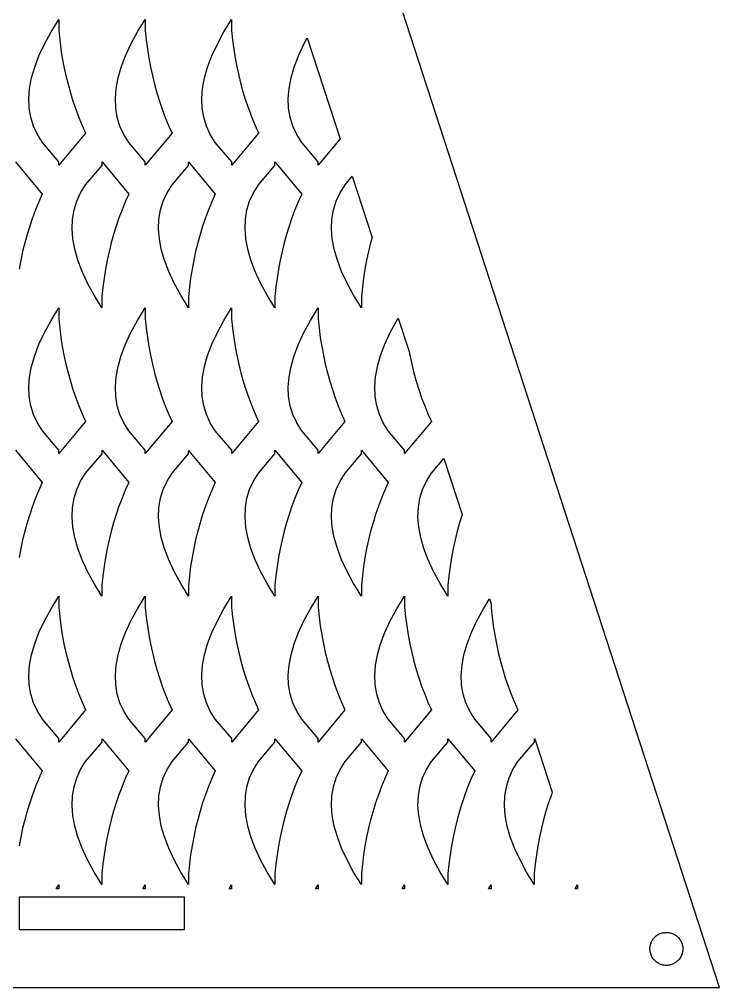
# Model space of a CAD drawing. Header units: metres. Extents: x -75 to 75, y 0 to 231.
# Drawn here: x -10 to 75, y 0 to 117.5 of the extents above; entities that cross this region are included whole.
import ezdxf

# ---------------------------------------------------------------- set-up
doc = ezdxf.new("R2010")
doc.units = ezdxf.units.M

msp = doc.modelspace()

# ---------------------------------------------------------------- linework, layer by layer
for p, q in [((75, 0), (0, 230.826)), ((-6.18919, 115.975), (-5.25352, 117.489)), ((-5.25352, 117.489), (-5.25352, 116.143)), ((4.31038, 115.975), (5.24605, 117.489)), ((5.24605, 117.489), (5.24605, 116.143)), ((14.81, 115.975), (15.7456, 117.489)), ((15.7456, 117.489), (15.7456, 116.143)), ((-6.99028, 114.502), (-6.18919, 115.975)), ((-5.25352, 116.143), (-5.1355, 115.016)), ((3.50929, 114.502), (4.31038, 115.975)), ((5.24605, 116.143), (5.36407, 115.016)), ((14.0089, 114.502), (14.81, 115.975)), ((15.7456, 116.143), (15.8636, 115.016)), ((24.509, 114.502), (24.9281, 115.273)), ((24.9281, 115.273), (28.9185, 102.992)), ((-7.64984, 113.081), (-6.99028, 114.502)), ((-5.1355, 115.016), (-4.98917, 113.904)), ((2.84973, 113.081), (3.50929, 114.502)), ((5.36407, 115.016), (5.51041, 113.904)), ((13.3493, 113.081), (14.0089, 114.502)), ((15.8636, 115.016), (16.01, 113.904)), ((23.8494, 113.081), (24.509, 114.502)), ((-8.16895, 111.711), (-7.64984, 113.081)), ((-4.98917, 113.904), (-4.81453, 112.809)), ((-4.81453, 112.809), (-4.61266, 111.731)), ((2.33063, 111.711), (2.84973, 113.081)), ((5.51041, 113.904), (5.68504, 112.809)), ((5.68504, 112.809), (5.88692, 111.731)), ((12.8302, 111.711), (13.3493, 113.081)), ((16.01, 113.904), (16.1846, 112.809)), ((16.1846, 112.809), (16.3865, 111.731)), ((23.3303, 111.711), (23.8494, 113.081)), ((-8.54652, 110.391), (-8.16895, 111.711)), ((-4.61266, 111.731), (-4.38301, 110.669)), ((1.95305, 110.391), (2.33063, 111.711)), ((5.88692, 111.731), (6.11656, 110.669)), ((12.4526, 110.391), (12.8302, 111.711)), ((16.3865, 111.731), (16.6161, 110.669)), ((22.9527, 110.391), (23.3303, 111.711)), ((-4.38301, 110.669), (-4.12506, 109.624)), ((6.11656, 110.669), (6.37451, 109.624)), ((16.6161, 110.669), (16.8741, 109.624)), ((-8.78204, 109.122), (-8.54652, 110.391)), ((-4.12506, 109.624), (-3.83934, 108.594)), ((1.71753, 109.122), (1.95305, 110.391)), ((6.37451, 109.624), (6.66023, 108.594)), ((12.2171, 109.122), (12.4526, 110.391)), ((16.8741, 109.624), (17.1598, 108.594)), ((22.7172, 109.122), (22.9527, 110.391)), ((-8.87711, 107.904), (-8.78204, 109.122)), ((-3.83934, 108.594), (-3.52585, 107.581)), ((1.62247, 107.904), (1.71753, 109.122)), ((6.66023, 108.594), (6.97372, 107.581)), ((12.122, 107.904), (12.2171, 109.122)), ((17.1598, 108.594), (17.4733, 107.581)), ((22.6221, 107.904), (22.7172, 109.122)), ((-8.83224, 106.737), (-8.87711, 107.904)), ((-3.52585, 107.581), (-3.18405, 106.584)), ((1.66733, 106.737), (1.62247, 107.904)), ((6.97372, 107.581), (7.31552, 106.584)), ((12.1669, 106.737), (12.122, 107.904)), ((17.4733, 107.581), (17.8151, 106.584)), ((22.667, 106.737), (22.6221, 107.904)), ((-8.64479, 105.621), (-8.83224, 106.737)), ((-3.18405, 106.584), (-2.81502, 105.604)), ((1.85478, 105.621), (1.66733, 106.737)), ((7.31552, 106.584), (7.68456, 105.604)), ((12.3544, 105.621), (12.1669, 106.737)), ((17.8151, 106.584), (18.1841, 105.604)), ((22.8545, 105.621), (22.667, 106.737)), ((-8.31635, 104.555), (-8.64479, 105.621)), ((-2.81502, 105.604), (-2.41768, 104.641)), ((-2.41768, 104.641), (-1.9931, 103.696)), ((2.18323, 104.555), (1.85478, 105.621)), ((7.68456, 105.604), (8.08189, 104.641)), ((8.08189, 104.641), (8.50647, 103.696)), ((12.6828, 104.555), (12.3544, 105.621)), ((18.1841, 105.604), (18.5815, 104.641)), ((18.5815, 104.641), (19.006, 103.696)), ((23.1829, 104.555), (22.8545, 105.621)), ((-7.84637, 103.54), (-8.31635, 104.555)), ((-7.23648, 102.576), (-7.84637, 103.54)), ((-1.9931, 103.696), (-5.24605, 99.7981)), ((2.6532, 103.54), (2.18323, 104.555)), ((3.26309, 102.576), (2.6532, 103.54)), ((8.50647, 103.696), (5.25352, 99.7981)), ((13.1528, 103.54), (12.6828, 104.555)), ((13.7627, 102.576), (13.1528, 103.54)), ((19.006, 103.696), (15.7531, 99.7981)), ((23.6529, 103.54), (23.1829, 104.555)), ((24.2628, 102.576), (23.6529, 103.54)), ((-5.24605, 100.213), (-7.23648, 102.576)), ((5.25352, 100.213), (3.26309, 102.576)), ((15.7531, 100.213), (13.7627, 102.576)), ((26.2532, 100.213), (24.2628, 102.576)), ((28.9185, 102.992), (26.2532, 99.7981)), ((-10.4964, 100.202), (-7.24342, 96.3043)), ((-5.24605, 99.7981), (-5.24605, 100.213)), ((0.003204, 99.7869), (0.003204, 100.202)), ((0.003204, 100.202), (3.25615, 96.3043)), ((5.25352, 99.7981), (5.25352, 100.213)), ((10.5033, 99.7869), (10.5033, 100.202)), ((10.5033, 100.202), (13.7557, 96.3043)), ((15.7531, 99.7981), (15.7531, 100.213)), ((21.0029, 99.7869), (21.0029, 100.202)), ((21.0029, 100.202), (24.2558, 96.3043)), ((26.2532, 99.7981), (26.2532, 100.213)), ((-1.98616, 97.4237), (0.003204, 99.7869)), ((8.51341, 97.4237), (10.5033, 99.7869)), ((19.013, 97.4237), (21.0029, 99.7869)), ((29.5131, 97.4237), (30.3894, 98.4644)), ((30.3894, 98.4644), (32.8054, 91.0289)), ((-3.06656, 95.4456), (-2.59659, 96.4592)), ((-2.59659, 96.4592), (-1.98616, 97.4237)), ((7.43301, 95.4456), (7.90298, 96.4592)), ((7.90298, 96.4592), (8.51341, 97.4237)), ((17.9326, 95.4456), (18.4026, 96.4592)), ((18.4026, 96.4592), (19.013, 97.4237)), ((28.4327, 95.4456), (28.9027, 96.4592)), ((28.9027, 96.4592), (29.5131, 97.4237)), ((-7.66747, 95.3596), (-8.0648, 94.3961)), ((-7.24342, 96.3043), (-7.66747, 95.3596)), ((-3.39447, 94.3801), (-3.06656, 95.4456)), ((2.83211, 95.3596), (2.43477, 94.3961)), ((3.25615, 96.3043), (2.83211, 95.3596)), ((7.1051, 94.3801), (7.43301, 95.4456)), ((13.3317, 95.3596), (12.9343, 94.3961)), ((13.7557, 96.3043), (13.3317, 95.3596)), ((17.6047, 94.3801), (17.9326, 95.4456)), ((23.8318, 95.3596), (23.4344, 94.3961)), ((24.2558, 96.3043), (23.8318, 95.3596)), ((28.1048, 94.3801), (28.4327, 95.4456)), ((-8.0648, 94.3961), (-8.43384, 93.4161)), ((-3.58192, 93.2634), (-3.39447, 94.3801)), ((2.43477, 94.3961), (2.06573, 93.4161)), ((6.91765, 93.2634), (7.1051, 94.3801)), ((12.9343, 94.3961), (12.5653, 93.4161)), ((17.4172, 93.2634), (17.6047, 94.3801)), ((23.4344, 94.3961), (23.0654, 93.4161)), ((27.9173, 93.2634), (28.1048, 94.3801)), ((-8.43384, 93.4161), (-8.77563, 92.4196)), ((-3.62732, 92.0959), (-3.58192, 93.2634)), ((2.06573, 93.4161), (1.72394, 92.4196)), ((6.87225, 92.0959), (6.91765, 93.2634)), ((12.5653, 93.4161), (12.2235, 92.4196)), ((17.3718, 92.0959), (17.4172, 93.2634)), ((23.0654, 93.4161), (22.7236, 92.4196)), ((27.8719, 92.0959), (27.9173, 93.2634)), ((-8.77563, 92.4196), (-9.08913, 91.407)), ((-3.53279, 90.8783), (-3.62732, 92.0959)), ((1.72394, 92.4196), (1.41045, 91.407)), ((6.96678, 90.8783), (6.87225, 92.0959)), ((12.2235, 92.4196), (11.91, 91.407)), ((17.4664, 90.8783), (17.3718, 92.0959)), ((22.7236, 92.4196), (22.4101, 91.407)), ((27.9665, 90.8783), (27.8719, 92.0959)), ((-9.08913, 91.407), (-9.37485, 90.3768)), ((-3.29674, 89.6094), (-3.53279, 90.8783)), ((1.41045, 91.407), (1.12473, 90.3768)), ((7.20284, 89.6094), (6.96678, 90.8783)), ((11.91, 91.407), (11.6243, 90.3768)), ((17.7024, 89.6094), (17.4664, 90.8783)), ((22.4101, 91.407), (22.1244, 90.3768)), ((28.2025, 89.6094), (27.9665, 90.8783)), ((32.8054, 91.0289), (32.6245, 90.3768)), ((-9.6328, 89.3317), (-9.86244, 88.2694)), ((-9.37485, 90.3768), (-9.6328, 89.3317)), ((-2.91916, 88.2892), (-3.29674, 89.6094)), ((0.866776, 89.3317), (0.637131, 88.2694)), ((1.12473, 90.3768), (0.866776, 89.3317)), ((7.58041, 88.2892), (7.20284, 89.6094)), ((11.3663, 89.3317), (11.1367, 88.2694)), ((11.6243, 90.3768), (11.3663, 89.3317)), ((18.08, 88.2892), (17.7024, 89.6094)), ((21.8665, 89.3317), (21.6368, 88.2694)), ((22.1244, 90.3768), (21.8665, 89.3317)), ((28.5801, 88.2892), (28.2025, 89.6094)), ((32.3666, 89.3317), (32.1369, 88.2694)), ((32.6245, 90.3768), (32.3666, 89.3317)), ((-9.86244, 88.2694), (-10.0643, 87.1912)), ((-2.40005, 86.9193), (-2.91916, 88.2892)), ((0.637131, 88.2694), (0.435257, 87.1912)), ((8.09952, 86.9193), (7.58041, 88.2892)), ((11.1367, 88.2694), (10.9348, 87.1912)), ((18.5991, 86.9193), (18.08, 88.2892)), ((21.6368, 88.2694), (21.4349, 87.1912)), ((29.0992, 86.9193), (28.5801, 88.2892)), ((32.1369, 88.2694), (31.935, 87.1912)), ((0.435257, 87.1912), (0.261154, 86.0963)), ((10.9348, 87.1912), (10.7607, 86.0963)), ((21.4349, 87.1912), (21.2608, 86.0963)), ((31.935, 87.1912), (31.7609, 86.0963)), ((-1.74049, 85.4977), (-2.40005, 86.9193)), ((0.261154, 86.0963), (0.114822, 84.9855)), ((8.75908, 85.4977), (8.09952, 86.9193)), ((10.7607, 86.0963), (10.6144, 84.9855)), ((19.2587, 85.4977), (18.5991, 86.9193)), ((21.2608, 86.0963), (21.1145, 84.9855)), ((29.7588, 85.4977), (29.0992, 86.9193)), ((31.7609, 86.0963), (31.6146, 84.9855)), ((-0.939407, 84.0253), (-1.74049, 85.4977)), ((0.114822, 84.9855), (-0.003738, 83.857)), ((9.56017, 84.0253), (8.75908, 85.4977)), ((10.6144, 84.9855), (10.4958, 83.857)), ((20.0597, 84.0253), (19.2587, 85.4977)), ((21.1145, 84.9855), (20.9959, 83.857)), ((30.5598, 84.0253), (29.7588, 85.4977)), ((31.6146, 84.9855), (31.496, 83.857)), ((-0.003738, 82.5117), (-0.939407, 84.0253)), ((-0.003738, 83.857), (-0.003738, 82.5117)), ((10.4958, 82.5123), (9.56017, 84.0253)), ((10.4958, 83.857), (10.4958, 82.5123)), ((20.9959, 82.5117), (20.0597, 84.0253)), ((20.9959, 83.857), (20.9959, 82.5117)), ((31.496, 82.5117), (30.5598, 84.0253)), ((31.496, 83.857), (31.496, 82.5117)), ((-6.18919, 80.9747), (-5.25352, 82.4888)), ((-5.25352, 82.4888), (-5.25352, 81.1435)), ((4.31038, 80.9747), (5.24605, 82.4888)), ((5.24605, 82.4888), (5.24605, 81.1435)), ((14.81, 80.9747), (15.7456, 82.4888)), ((15.7456, 82.4888), (15.7456, 81.1435)), ((25.3101, 80.9747), (26.2457, 82.4888)), ((26.2457, 82.4888), (26.2457, 81.1435)), ((-5.25352, 81.1435), (-5.1355, 80.0156)), ((5.24605, 81.1435), (5.36407, 80.0156)), ((15.7456, 81.1435), (15.8636, 80.0156)), ((26.2457, 81.1435), (26.3638, 80.0156)), ((35.8102, 80.9747), (35.9819, 81.2526)), ((35.9819, 81.2526), (37.2993, 77.1981)), ((-6.99028, 79.5023), (-6.18919, 80.9747)), ((-5.1355, 80.0156), (-4.98917, 78.9042)), ((3.50929, 79.5023), (4.31038, 80.9747)), ((5.36407, 80.0156), (5.51041, 78.9042)), ((14.0089, 79.5023), (14.81, 80.9747)), ((15.8636, 80.0156), (16.01, 78.9042)), ((24.509, 79.5023), (25.3101, 80.9747)), ((26.3638, 80.0156), (26.5101, 78.9042)), ((35.0091, 79.5023), (35.8102, 80.9747)), ((-7.64984, 78.0807), (-6.99028, 79.5023)), ((-4.98917, 78.9042), (-4.81453, 77.8094)), ((2.84973, 78.0807), (3.50929, 79.5023)), ((5.51041, 78.9042), (5.68504, 77.8094)), ((13.3493, 78.0807), (14.0089, 79.5023)), ((16.01, 78.9042), (16.1846, 77.8094)), ((23.8494, 78.0807), (24.509, 79.5023)), ((26.5101, 78.9042), (26.6847, 77.8094)), ((34.3495, 78.0807), (35.0091, 79.5023)), ((-8.16895, 76.7108), (-7.64984, 78.0807)), ((-4.81453, 77.8094), (-4.61266, 76.7311)), ((2.33063, 76.7108), (2.84973, 78.0807)), ((5.68504, 77.8094), (5.88692, 76.7311)), ((12.8302, 76.7108), (13.3493, 78.0807)), ((16.1846, 77.8094), (16.3865, 76.7311)), ((23.3303, 76.7108), (23.8494, 78.0807)), ((26.6847, 77.8094), (26.8866, 76.7311)), ((33.8304, 76.7108), (34.3495, 78.0807)), ((-8.54652, 75.3912), (-8.16895, 76.7108)), ((-4.61266, 76.7311), (-4.38301, 75.6689)), ((1.95305, 75.3912), (2.33063, 76.7108)), ((5.88692, 76.7311), (6.11656, 75.6689)), ((12.4526, 75.3912), (12.8302, 76.7108)), ((16.3865, 76.7311), (16.6161, 75.6689)), ((22.9527, 75.3912), (23.3303, 76.7108)), ((26.8866, 76.7311), (27.1162, 75.6689)), ((33.4528, 75.3912), (33.8304, 76.7108)), ((37.2993, 77.1981), (37.3867, 76.7311)), ((37.3867, 76.7311), (37.6163, 75.6689)), ((-8.78204, 74.1217), (-8.54652, 75.3912)), ((-4.38301, 75.6689), (-4.12506, 74.6237)), ((1.71753, 74.1217), (1.95305, 75.3912)), ((6.11656, 75.6689), (6.37451, 74.6237)), ((12.2171, 74.1217), (12.4526, 75.3912)), ((16.6161, 75.6689), (16.8741, 74.6237)), ((22.7172, 74.1217), (22.9527, 75.3912)), ((27.1162, 75.6689), (27.3742, 74.6237)), ((33.2173, 74.1217), (33.4528, 75.3912)), ((37.6163, 75.6689), (37.8743, 74.6237)), ((-8.87711, 72.9035), (-8.78204, 74.1217)), ((-4.12506, 74.6237), (-3.83934, 73.5941)), ((1.62247, 72.9035), (1.71753, 74.1217)), ((6.37451, 74.6237), (6.66023, 73.5941)), ((12.122, 72.9035), (12.2171, 74.1217)), ((16.8741, 74.6237), (17.1598, 73.5941)), ((22.6221, 72.9035), (22.7172, 74.1217)), ((27.3742, 74.6237), (27.6599, 73.5941)), ((33.1223, 72.9035), (33.2173, 74.1217)), ((37.8743, 74.6237), (38.16, 73.5941)), ((-8.83224, 71.7371), (-8.87711, 72.9035)), ((-3.83934, 73.5941), (-3.52585, 72.5809)), ((1.66733, 71.7371), (1.62247, 72.9035)), ((6.66023, 73.5941), (6.97372, 72.5809)), ((12.1669, 71.7371), (12.122, 72.9035)), ((17.1598, 73.5941), (17.4733, 72.5809)), ((22.667, 71.7371), (22.6221, 72.9035)), ((27.6599, 73.5941), (27.9734, 72.5809)), ((33.1671, 71.7371), (33.1223, 72.9035)), ((38.16, 73.5941), (38.4735, 72.5809)), ((-8.64479, 70.6215), (-8.83224, 71.7371)), ((-3.52585, 72.5809), (-3.18405, 71.5844)), ((1.85478, 70.6215), (1.66733, 71.7371)), ((6.97372, 72.5809), (7.31552, 71.5844)), ((12.3544, 70.6215), (12.1669, 71.7371)), ((17.4733, 72.5809), (17.8151, 71.5844)), ((22.8545, 70.6215), (22.667, 71.7371)), ((27.9734, 72.5809), (28.3152, 71.5844)), ((33.3546, 70.6215), (33.1671, 71.7371)), ((38.4735, 72.5809), (38.8153, 71.5844)), ((-8.31635, 69.555), (-8.64479, 70.6215)), ((-3.18405, 71.5844), (-2.81502, 70.6044)), ((-2.81502, 70.6044), (-2.41768, 69.641)), ((2.18323, 69.555), (1.85478, 70.6215)), ((7.31552, 71.5844), (7.68456, 70.6044)), ((7.68456, 70.6044), (8.08189, 69.641)), ((12.6828, 69.555), (12.3544, 70.6215)), ((17.8151, 71.5844), (18.1841, 70.6044)), ((18.1841, 70.6044), (18.5815, 69.641)), ((23.1829, 69.555), (22.8545, 70.6215)), ((28.3152, 71.5844), (28.6842, 70.6044)), ((28.6842, 70.6044), (29.0816, 69.641)), ((33.683, 69.555), (33.3546, 70.6215)), ((38.8153, 71.5844), (39.1843, 70.6044)), ((39.1843, 70.6044), (39.5817, 69.641)), ((-7.84637, 68.5403), (-8.31635, 69.555)), ((-2.41768, 69.641), (-1.9931, 68.6957)), ((2.6532, 68.5403), (2.18323, 69.555)), ((8.08189, 69.641), (8.50647, 68.6957)), ((13.1528, 68.5403), (12.6828, 69.555)), ((18.5815, 69.641), (19.006, 68.6957)), ((23.6529, 68.5403), (23.1829, 69.555)), ((29.0816, 69.641), (29.5061, 68.6957)), ((34.153, 68.5403), (33.683, 69.555)), ((39.5817, 69.641), (40.0063, 68.6957)), ((-7.23648, 67.5763), (-7.84637, 68.5403)), ((-1.9931, 68.6957), (-5.24605, 64.7981)), ((3.26309, 67.5763), (2.6532, 68.5403)), ((8.50647, 68.6957), (5.25352, 64.7981)), ((13.7627, 67.5763), (13.1528, 68.5403)), ((19.006, 68.6957), (15.7531, 64.7981)), ((24.2628, 67.5763), (23.6529, 68.5403)), ((29.5061, 68.6957), (26.2532, 64.7981)), ((34.7629, 67.5763), (34.153, 68.5403)), ((40.0063, 68.6957), (36.7533, 64.7981)), ((-5.24605, 65.2131), (-7.23648, 67.5763)), ((5.25352, 65.2131), (3.26309, 67.5763)), ((15.7531, 65.2131), (13.7627, 67.5763)), ((26.2532, 65.2131), (24.2628, 67.5763)), ((36.7533, 65.2131), (34.7629, 67.5763)), ((-10.4964, 65.2024), (-7.24342, 61.3043)), ((-5.24605, 64.7981), (-5.24605, 65.2131)), ((-1.98616, 62.4237), (0.003204, 64.7869)), ((0.003204, 64.7869), (0.003204, 65.2024)), ((0.003204, 65.2024), (3.25615, 61.3043)), ((5.25352, 64.7981), (5.25352, 65.2131)), ((8.51341, 62.4237), (10.5033, 64.7869)), ((10.5033, 64.7869), (10.5033, 65.2019)), ((10.5033, 65.2019), (13.7557, 61.3043)), ((15.7531, 64.7981), (15.7531, 65.2131)), ((19.013, 62.4237), (21.0029, 64.7869)), ((21.0029, 64.7869), (21.0029, 65.2024)), ((21.0029, 65.2024), (24.2558, 61.3043)), ((26.2532, 64.7981), (26.2532, 65.2131)), ((29.5131, 62.4237), (31.503, 64.7869)), ((31.503, 64.7869), (31.503, 65.2024)), ((31.503, 65.2024), (34.7559, 61.3043)), ((36.7533, 64.7981), (36.7533, 65.2131)), ((40.0132, 62.4237), (41.5188, 64.2117)), ((41.5188, 64.2117), (43.7248, 57.4224)), ((-2.59659, 61.4592), (-1.98616, 62.4237)), ((7.90298, 61.4592), (8.51341, 62.4237)), ((18.4026, 61.4592), (19.013, 62.4237)), ((28.9027, 61.4592), (29.5131, 62.4237)), ((39.4028, 61.4592), (40.0132, 62.4237)), ((-7.24342, 61.3043), (-7.66747, 60.3596)), ((-3.06656, 60.4456), (-2.59659, 61.4592)), ((3.25615, 61.3043), (2.83211, 60.3596)), ((7.43301, 60.4456), (7.90298, 61.4592)), ((13.7557, 61.3043), (13.3317, 60.3596)), ((17.9326, 60.4456), (18.4026, 61.4592)), ((24.2558, 61.3043), (23.8318, 60.3596)), ((28.4327, 60.4456), (28.9027, 61.4592)), ((34.7559, 61.3043), (34.3319, 60.3596)), ((38.9328, 60.4456), (39.4028, 61.4592)), ((-7.66747, 60.3596), (-8.0648, 59.3961)), ((-3.39447, 59.3801), (-3.06656, 60.4456)), ((2.83211, 60.3596), (2.43477, 59.3961)), ((7.1051, 59.3801), (7.43301, 60.4456)), ((13.3317, 60.3596), (12.9343, 59.3961)), ((17.6047, 59.3801), (17.9326, 60.4456)), ((23.8318, 60.3596), (23.4344, 59.3961)), ((28.1048, 59.3801), (28.4327, 60.4456)), ((34.3319, 60.3596), (33.9346, 59.3961)), ((38.6049, 59.3801), (38.9328, 60.4456)), ((-8.0648, 59.3961), (-8.43384, 58.4161)), ((-3.58192, 58.2634), (-3.39447, 59.3801)), ((2.43477, 59.3961), (2.06573, 58.4161)), ((6.91765, 58.2634), (7.1051, 59.3801)), ((12.9343, 59.3961), (12.5653, 58.4161)), ((17.4172, 58.2634), (17.6047, 59.3801)), ((23.4344, 59.3961), (23.0654, 58.4161)), ((27.9173, 58.2634), (28.1048, 59.3801)), ((33.9346, 59.3961), (33.5655, 58.4161)), ((38.4174, 58.2634), (38.6049, 59.3801)), ((-8.43384, 58.4161), (-8.77563, 57.4196)), ((-3.62732, 57.0959), (-3.58192, 58.2634)), ((2.06573, 58.4161), (1.72394, 57.4196)), ((6.87225, 57.0959), (6.91765, 58.2634)), ((12.5653, 58.4161), (12.2235, 57.4196)), ((17.3718, 57.0959), (17.4172, 58.2634)), ((23.0654, 58.4161), (22.7236, 57.4196)), ((27.8719, 57.0959), (27.9173, 58.2634)), ((33.5655, 58.4161), (33.2237, 57.4196)), ((38.372, 57.0959), (38.4174, 58.2634)), ((-9.08913, 56.407), (-9.37485, 55.3768)), ((-8.77563, 57.4196), (-9.08913, 56.407)), ((-3.53279, 55.8783), (-3.62732, 57.0959)), ((1.41045, 56.407), (1.12473, 55.3768)), ((1.72394, 57.4196), (1.41045, 56.407)), ((6.96678, 55.8783), (6.87225, 57.0959)), ((11.91, 56.407), (11.6243, 55.3768)), ((12.2235, 57.4196), (11.91, 56.407)), ((17.4664, 55.8783), (17.3718, 57.0959)), ((22.4101, 56.407), (22.1244, 55.3768)), ((22.7236, 57.4196), (22.4101, 56.407)), ((27.9665, 55.8783), (27.8719, 57.0959)), ((32.9102, 56.407), (32.6245, 55.3768)), ((33.2237, 57.4196), (32.9102, 56.407)), ((38.4666, 55.8783), (38.372, 57.0959)), ((43.4103, 56.407), (43.1246, 55.3768)), ((43.7238, 57.4196), (43.4103, 56.407)), ((43.7248, 57.4224), (43.7238, 57.4196)), ((-9.37485, 55.3768), (-9.6328, 54.3317)), ((-3.29674, 54.6094), (-3.53279, 55.8783)), ((1.12473, 55.3768), (0.866776, 54.3317)), ((7.20284, 54.6094), (6.96678, 55.8783)), ((11.6243, 55.3768), (11.3663, 54.3317)), ((17.7024, 54.6094), (17.4664, 55.8783)), ((22.1244, 55.3768), (21.8665, 54.3317)), ((28.2025, 54.6094), (27.9665, 55.8783)), ((32.6245, 55.3768), (32.3666, 54.3317)), ((38.7026, 54.6094), (38.4666, 55.8783)), ((43.1246, 55.3768), (42.8667, 54.3317)), ((-9.6328, 54.3317), (-9.86244, 53.2694)), ((-2.91916, 53.2892), (-3.29674, 54.6094)), ((0.866776, 54.3317), (0.637131, 53.2694)), ((7.58041, 53.2892), (7.20284, 54.6094)), ((11.3663, 54.3317), (11.1367, 53.2694)), ((18.08, 53.2892), (17.7024, 54.6094)), ((21.8665, 54.3317), (21.6368, 53.2694)), ((28.5801, 53.2892), (28.2025, 54.6094)), ((32.3666, 54.3317), (32.1369, 53.2694)), ((39.0802, 53.2892), (38.7026, 54.6094)), ((42.8667, 54.3317), (42.637, 53.2694)), ((-9.86244, 53.2694), (-10.0643, 52.1912)), ((-2.40005, 51.9193), (-2.91916, 53.2892)), ((0.637131, 53.2694), (0.435257, 52.1912)), ((8.09952, 51.9193), (7.58041, 53.2892)), ((11.1367, 53.2694), (10.9348, 52.1912)), ((18.5991, 51.9193), (18.08, 53.2892)), ((21.6368, 53.2694), (21.4349, 52.1912)), ((29.0992, 51.9193), (28.5801, 53.2892)), ((32.1369, 53.2694), (31.935, 52.1912)), ((39.5993, 51.9193), (39.0802, 53.2892)), ((42.637, 53.2694), (42.4352, 52.1912)), ((-1.74049, 50.4977), (-2.40005, 51.9193)), ((0.435257, 52.1912), (0.261154, 51.0963)), ((8.75908, 50.4977), (8.09952, 51.9193)), ((10.9348, 52.1912), (10.7607, 51.0963)), ((19.2587, 50.4977), (18.5991, 51.9193)), ((21.4349, 52.1912), (21.2608, 51.0963)), ((29.7588, 50.4977), (29.0992, 51.9193)), ((31.935, 52.1912), (31.7609, 51.0963)), ((40.2589, 50.4977), (39.5993, 51.9193)), ((42.4352, 52.1912), (42.261, 51.0963)), ((0.261154, 51.0963), (0.114822, 49.9855)), ((10.7607, 51.0963), (10.6144, 49.9855)), ((21.2608, 51.0963), (21.1145, 49.9855)), ((31.7609, 51.0963), (31.6146, 49.9855)), ((42.261, 51.0963), (42.1147, 49.9855)), ((-0.939407, 49.0253), (-1.74049, 50.4977)), ((0.114822, 49.9855), (-0.003738, 48.857)), ((9.56017, 49.0253), (8.75908, 50.4977)), ((10.6144, 49.9855), (10.4958, 48.857)), ((20.0597, 49.0253), (19.2587, 50.4977)), ((21.1145, 49.9855), (20.9959, 48.857)), ((30.5598, 49.0253), (29.7588, 50.4977)), ((31.6146, 49.9855), (31.496, 48.857)), ((41.06, 49.0253), (40.2589, 50.4977)), ((42.1147, 49.9855), (41.9962, 48.857)), ((-0.003738, 47.5117), (-0.939407, 49.0253)), ((-0.003738, 48.857), (-0.003738, 47.5117)), ((10.4958, 47.5123), (9.56017, 49.0253)), ((10.4958, 48.857), (10.4958, 47.5123)), ((20.9959, 47.5117), (20.0597, 49.0253)), ((20.9959, 48.857), (20.9959, 47.5117)), ((31.496, 47.5117), (30.5598, 49.0253)), ((31.496, 48.857), (31.496, 47.5117)), ((41.9962, 47.5117), (41.06, 49.0253)), ((41.9962, 48.857), (41.9962, 47.5117)), ((-6.18919, 45.9747), (-5.25352, 47.4888)), ((-5.25352, 47.4888), (-5.25352, 46.1435)), ((4.31038, 45.9747), (5.24605, 47.4888)), ((5.24605, 47.4888), (5.24605, 46.1435)), ((14.81, 45.9747), (15.7456, 47.4888)), ((15.7456, 47.4888), (15.7456, 46.1435)), ((25.3101, 45.9747), (26.2457, 47.4888)), ((26.2457, 47.4888), (26.2457, 46.1435)), ((35.8102, 45.9747), (36.7458, 47.4888)), ((36.7458, 47.4888), (36.7458, 46.1435)), ((46.3103, 45.9747), (47.0536, 47.1775)), ((47.0536, 47.1775), (47.2459, 46.5854)), ((-6.99028, 44.5023), (-6.18919, 45.9747)), ((-5.25352, 46.1435), (-5.1355, 45.0156)), ((3.50929, 44.5023), (4.31038, 45.9747)), ((5.24605, 46.1435), (5.36407, 45.0156)), ((14.0089, 44.5023), (14.81, 45.9747)), ((15.7456, 46.1435), (15.8636, 45.0156)), ((24.509, 44.5023), (25.3101, 45.9747)), ((26.2457, 46.1435), (26.3638, 45.0156)), ((35.0091, 44.5023), (35.8102, 45.9747)), ((36.7458, 46.1435), (36.8639, 45.0156)), ((45.5092, 44.5023), (46.3103, 45.9747)), ((47.2459, 46.5854), (47.2459, 46.1435)), ((47.2459, 46.1435), (47.364, 45.0156)), ((-5.1355, 45.0156), (-4.98917, 43.9042)), ((5.36407, 45.0156), (5.51041, 43.9042)), ((15.8636, 45.0156), (16.01, 43.9042)), ((26.3638, 45.0156), (26.5101, 43.9042)), ((36.8639, 45.0156), (37.0102, 43.9042)), ((47.364, 45.0156), (47.5103, 43.9042)), ((-7.64984, 43.0807), (-6.99028, 44.5023)), ((-4.98917, 43.9042), (-4.81453, 42.8094)), ((2.84973, 43.0807), (3.50929, 44.5023)), ((5.51041, 43.9042), (5.68504, 42.8094)), ((13.3493, 43.0807), (14.0089, 44.5023)), ((16.01, 43.9042), (16.1846, 42.8094)), ((23.8494, 43.0807), (24.509, 44.5023)), ((26.5101, 43.9042), (26.6847, 42.8094)), ((34.3495, 43.0807), (35.0091, 44.5023)), ((37.0102, 43.9042), (37.1848, 42.8094)), ((44.8496, 43.0807), (45.5092, 44.5023)), ((47.5103, 43.9042), (47.6849, 42.8094)), ((-8.16895, 41.7108), (-7.64984, 43.0807)), ((-4.81453, 42.8094), (-4.61266, 41.7311)), ((2.33063, 41.7108), (2.84973, 43.0807)), ((5.68504, 42.8094), (5.88692, 41.7311)), ((12.8302, 41.7108), (13.3493, 43.0807)), ((16.1846, 42.8094), (16.3865, 41.7311)), ((23.3303, 41.7108), (23.8494, 43.0807)), ((26.6847, 42.8094), (26.8866, 41.7311)), ((33.8304, 41.7108), (34.3495, 43.0807)), ((37.1848, 42.8094), (37.3867, 41.7311)), ((44.3305, 41.7108), (44.8496, 43.0807)), ((47.6849, 42.8094), (47.8868, 41.7311)), ((-8.54652, 40.3912), (-8.16895, 41.7108)), ((-4.61266, 41.7311), (-4.38301, 40.6689)), ((1.95305, 40.3912), (2.33063, 41.7108)), ((5.88692, 41.7311), (6.11656, 40.6689)), ((12.4526, 40.3912), (12.8302, 41.7108)), ((16.3865, 41.7311), (16.6161, 40.6689)), ((22.9527, 40.3912), (23.3303, 41.7108)), ((26.8866, 41.7311), (27.1162, 40.6689)), ((33.4528, 40.3912), (33.8304, 41.7108)), ((37.3867, 41.7311), (37.6163, 40.6689)), ((43.9529, 40.3912), (44.3305, 41.7108)), ((47.8868, 41.7311), (48.1165, 40.6689)), ((-8.78204, 39.1217), (-8.54652, 40.3912)), ((-4.38301, 40.6689), (-4.12506, 39.6237)), ((1.71753, 39.1217), (1.95305, 40.3912)), ((6.11656, 40.6689), (6.37451, 39.6237)), ((12.2171, 39.1217), (12.4526, 40.3912)), ((16.6161, 40.6689), (16.8741, 39.6237)), ((22.7172, 39.1217), (22.9527, 40.3912)), ((27.1162, 40.6689), (27.3742, 39.6237)), ((33.2173, 39.1217), (33.4528, 40.3912)), ((37.6163, 40.6689), (37.8743, 39.6237)), ((43.7174, 39.1217), (43.9529, 40.3912)), ((48.1165, 40.6689), (48.3744, 39.6237)), ((-8.87711, 37.9035), (-8.78204, 39.1217)), ((-4.12506, 39.6237), (-3.83934, 38.5941)), ((1.62247, 37.9035), (1.71753, 39.1217)), ((6.37451, 39.6237), (6.66023, 38.5941)), ((12.122, 37.9035), (12.2171, 39.1217)), ((16.8741, 39.6237), (17.1598, 38.5941)), ((22.6221, 37.9035), (22.7172, 39.1217)), ((27.3742, 39.6237), (27.6599, 38.5941)), ((33.1223, 37.9035), (33.2173, 39.1217)), ((37.8743, 39.6237), (38.16, 38.5941)), ((43.6224, 37.9035), (43.7174, 39.1217)), ((48.3744, 39.6237), (48.6601, 38.5941)), ((-8.83224, 36.7371), (-8.87711, 37.9035)), ((-3.83934, 38.5941), (-3.52585, 37.5809)), ((1.66733, 36.7371), (1.62247, 37.9035)), ((6.66023, 38.5941), (6.97372, 37.5809)), ((12.1669, 36.7371), (12.122, 37.9035)), ((17.1598, 38.5941), (17.4733, 37.5809)), ((22.667, 36.7371), (22.6221, 37.9035)), ((27.6599, 38.5941), (27.9734, 37.5809)), ((33.1671, 36.7371), (33.1223, 37.9035)), ((38.16, 38.5941), (38.4735, 37.5809)), ((43.6672, 36.7371), (43.6224, 37.9035)), ((48.6601, 38.5941), (48.9736, 37.5809)), ((-8.64479, 35.6215), (-8.83224, 36.7371)), ((-3.52585, 37.5809), (-3.18405, 36.5844)), ((-3.18405, 36.5844), (-2.81502, 35.6044)), ((1.85478, 35.6215), (1.66733, 36.7371)), ((6.97372, 37.5809), (7.31552, 36.5844)), ((7.31552, 36.5844), (7.68456, 35.6044)), ((12.3544, 35.6215), (12.1669, 36.7371)), ((17.4733, 37.5809), (17.8151, 36.5844)), ((17.8151, 36.5844), (18.1841, 35.6044)), ((22.8545, 35.6215), (22.667, 36.7371)), ((27.9734, 37.5809), (28.3152, 36.5844)), ((28.3152, 36.5844), (28.6842, 35.6044)), ((33.3546, 35.6215), (33.1671, 36.7371)), ((38.4735, 37.5809), (38.8153, 36.5844)), ((38.8153, 36.5844), (39.1843, 35.6044)), ((43.8547, 35.6215), (43.6672, 36.7371)), ((48.9736, 37.5809), (49.3154, 36.5844)), ((49.3154, 36.5844), (49.6844, 35.6044)), ((-8.31635, 34.555), (-8.64479, 35.6215)), ((-2.81502, 35.6044), (-2.41768, 34.641)), ((2.18323, 34.555), (1.85478, 35.6215)), ((7.68456, 35.6044), (8.08189, 34.641)), ((12.6828, 34.555), (12.3544, 35.6215)), ((18.1841, 35.6044), (18.5815, 34.641)), ((23.1829, 34.555), (22.8545, 35.6215)), ((28.6842, 35.6044), (29.0816, 34.641)), ((33.683, 34.555), (33.3546, 35.6215)), ((39.1843, 35.6044), (39.5817, 34.641)), ((44.1831, 34.555), (43.8547, 35.6215)), ((49.6844, 35.6044), (50.0818, 34.641)), ((-7.84637, 33.5403), (-8.31635, 34.555)), ((-2.41768, 34.641), (-1.9931, 33.6957)), ((2.6532, 33.5403), (2.18323, 34.555)), ((8.08189, 34.641), (8.50647, 33.6957)), ((13.1528, 33.5403), (12.6828, 34.555)), ((18.5815, 34.641), (19.006, 33.6957)), ((23.6529, 33.5403), (23.1829, 34.555)), ((29.0816, 34.641), (29.5061, 33.6957)), ((34.153, 33.5403), (33.683, 34.555)), ((39.5817, 34.641), (40.0063, 33.6957)), ((44.6531, 33.5403), (44.1831, 34.555)), ((50.0818, 34.641), (50.5064, 33.6957)), ((-7.23648, 32.5763), (-7.84637, 33.5403)), ((-1.9931, 33.6957), (-5.24605, 29.7981)), ((3.26309, 32.5763), (2.6532, 33.5403)), ((8.50647, 33.6957), (5.25352, 29.7981)), ((13.7627, 32.5763), (13.1528, 33.5403)), ((19.006, 33.6957), (15.7531, 29.7981)), ((24.2628, 32.5763), (23.6529, 33.5403)), ((29.5061, 33.6957), (26.2532, 29.7981)), ((34.7629, 32.5763), (34.153, 33.5403)), ((40.0063, 33.6957), (36.7533, 29.7981)), ((45.263, 32.5763), (44.6531, 33.5403)), ((50.5064, 33.6957), (47.2534, 29.7981)), ((-5.24605, 30.2131), (-7.23648, 32.5763)), ((5.25352, 30.2131), (3.26309, 32.5763)), ((15.7531, 30.2131), (13.7627, 32.5763)), ((26.2532, 30.2131), (24.2628, 32.5763)), ((36.7533, 30.2131), (34.7629, 32.5763)), ((47.2534, 30.2131), (45.263, 32.5763)), ((-10.4964, 30.2024), (-7.24342, 26.3043)), ((-5.24605, 29.7981), (-5.24605, 30.2131)), ((-1.98616, 27.4237), (0.003204, 29.7869)), ((0.003204, 29.7869), (0.003204, 30.2024)), ((0.003204, 30.2024), (3.25615, 26.3043)), ((5.25352, 29.7981), (5.25352, 30.2131)), ((8.51341, 27.4237), (10.5033, 29.7869)), ((10.5033, 29.7869), (10.5033, 30.2019)), ((10.5033, 30.2019), (13.7557, 26.3043)), ((15.7531, 29.7981), (15.7531, 30.2131)), ((19.013, 27.4237), (21.0029, 29.7869)), ((21.0029, 29.7869), (21.0029, 30.2024)), ((21.0029, 30.2024), (24.2558, 26.3043)), ((26.2532, 29.7981), (26.2532, 30.2131)), ((29.5131, 27.4237), (31.503, 29.7869)), ((31.503, 29.7869), (31.503, 30.2024)), ((31.503, 30.2024), (34.7559, 26.3043)), ((36.7533, 29.7981), (36.7533, 30.2131)), ((40.0132, 27.4237), (42.0031, 29.7869)), ((42.0031, 29.7869), (42.0031, 30.2024)), ((42.0031, 30.2024), (45.256, 26.3043)), ((47.2534, 29.7981), (47.2534, 30.2131)), ((50.5133, 27.4237), (52.5032, 29.7869)), ((52.5032, 29.7869), (52.5032, 30.2024)), ((52.5032, 30.2024), (52.6111, 30.0731)), ((52.6111, 30.0731), (54.6776, 23.7132)), ((-2.59659, 26.4592), (-1.98616, 27.4237)), ((7.90298, 26.4592), (8.51341, 27.4237)), ((18.4026, 26.4592), (19.013, 27.4237)), ((28.9027, 26.4592), (29.5131, 27.4237)), ((39.4028, 26.4592), (40.0132, 27.4237)), ((49.9029, 26.4592), (50.5133, 27.4237)), ((-7.24342, 26.3043), (-7.66747, 25.3596)), ((-3.06656, 25.4456), (-2.59659, 26.4592)), ((3.25615, 26.3043), (2.83211, 25.3596)), ((7.43301, 25.4456), (7.90298, 26.4592)), ((13.7557, 26.3043), (13.3317, 25.3596)), ((17.9326, 25.4456), (18.4026, 26.4592)), ((24.2558, 26.3043), (23.8318, 25.3596)), ((28.4327, 25.4456), (28.9027, 26.4592)), ((34.7559, 26.3043), (34.3319, 25.3596)), ((38.9328, 25.4456), (39.4028, 26.4592)), ((45.256, 26.3043), (44.832, 25.3596)), ((49.4329, 25.4456), (49.9029, 26.4592)), ((-7.66747, 25.3596), (-8.0648, 24.3961)), ((-3.39447, 24.3801), (-3.06656, 25.4456)), ((2.83211, 25.3596), (2.43477, 24.3961)), ((7.1051, 24.3801), (7.43301, 25.4456)), ((13.3317, 25.3596), (12.9343, 24.3961)), ((17.6047, 24.3801), (17.9326, 25.4456)), ((23.8318, 25.3596), (23.4344, 24.3961)), ((28.1048, 24.3801), (28.4327, 25.4456)), ((34.3319, 25.3596), (33.9346, 24.3961)), ((38.6049, 24.3801), (38.9328, 25.4456)), ((44.832, 25.3596), (44.4347, 24.3961)), ((49.105, 24.3801), (49.4329, 25.4456)), ((-8.0648, 24.3961), (-8.43384, 23.4161)), ((-3.58192, 23.2634), (-3.39447, 24.3801)), ((2.43477, 24.3961), (2.06573, 23.4161)), ((6.91765, 23.2634), (7.1051, 24.3801)), ((12.9343, 24.3961), (12.5653, 23.4161)), ((17.4172, 23.2634), (17.6047, 24.3801)), ((23.4344, 24.3961), (23.0654, 23.4161)), ((27.9173, 23.2634), (28.1048, 24.3801)), ((33.9346, 24.3961), (33.5655, 23.4161)), ((38.4174, 23.2634), (38.6049, 24.3801)), ((44.4347, 24.3961), (44.0656, 23.4161)), ((48.9175, 23.2634), (49.105, 24.3801)), ((54.6776, 23.7132), (54.5657, 23.4161)), ((-8.77563, 22.4196), (-9.08913, 21.407)), ((-8.43384, 23.4161), (-8.77563, 22.4196)), ((-3.62732, 22.0959), (-3.58192, 23.2634)), ((1.72394, 22.4196), (1.41045, 21.407)), ((2.06573, 23.4161), (1.72394, 22.4196)), ((6.87225, 22.0959), (6.91765, 23.2634)), ((12.2235, 22.4196), (11.91, 21.407)), ((12.5653, 23.4161), (12.2235, 22.4196)), ((17.3718, 22.0959), (17.4172, 23.2634)), ((22.7236, 22.4196), (22.4101, 21.407)), ((23.0654, 23.4161), (22.7236, 22.4196)), ((27.8719, 22.0959), (27.9173, 23.2634)), ((33.2237, 22.4196), (32.9102, 21.407)), ((33.5655, 23.4161), (33.2237, 22.4196)), ((38.372, 22.0959), (38.4174, 23.2634)), ((43.7238, 22.4196), (43.4103, 21.407)), ((44.0656, 23.4161), (43.7238, 22.4196)), ((48.8721, 22.0959), (48.9175, 23.2634)), ((54.2239, 22.4196), (53.9104, 21.407)), ((54.5657, 23.4161), (54.2239, 22.4196)), ((-9.08913, 21.407), (-9.37485, 20.3768)), ((-3.53279, 20.8783), (-3.62732, 22.0959)), ((1.41045, 21.407), (1.12473, 20.3768)), ((6.96678, 20.8783), (6.87225, 22.0959)), ((11.91, 21.407), (11.6243, 20.3768)), ((17.4664, 20.8783), (17.3718, 22.0959)), ((22.4101, 21.407), (22.1244, 20.3768)), ((27.9665, 20.8783), (27.8719, 22.0959)), ((32.9102, 21.407), (32.6245, 20.3768)), ((38.4666, 20.8783), (38.372, 22.0959)), ((43.4103, 21.407), (43.1246, 20.3768)), ((48.9667, 20.8783), (48.8721, 22.0959)), ((53.9104, 21.407), (53.6247, 20.3768)), ((-9.37485, 20.3768), (-9.6328, 19.3317)), ((-3.29674, 19.6094), (-3.53279, 20.8783)), ((1.12473, 20.3768), (0.866776, 19.3317)), ((7.20284, 19.6094), (6.96678, 20.8783)), ((11.6243, 20.3768), (11.3663, 19.3317)), ((17.7024, 19.6094), (17.4664, 20.8783)), ((22.1244, 20.3768), (21.8665, 19.3317)), ((28.2025, 19.6094), (27.9665, 20.8783)), ((32.6245, 20.3768), (32.3666, 19.3317)), ((38.7026, 19.6094), (38.4666, 20.8783)), ((43.1246, 20.3768), (42.8667, 19.3317)), ((49.2027, 19.6094), (48.9667, 20.8783)), ((53.6247, 20.3768), (53.3668, 19.3317)), ((-9.6328, 19.3317), (-9.86244, 18.2694)), ((-2.91916, 18.2892), (-3.29674, 19.6094)), ((0.866776, 19.3317), (0.637131, 18.2694)), ((7.58041, 18.2892), (7.20284, 19.6094)), ((11.3663, 19.3317), (11.1367, 18.2694)), ((18.08, 18.2892), (17.7024, 19.6094)), ((21.8665, 19.3317), (21.6368, 18.2694)), ((28.5801, 18.2892), (28.2025, 19.6094)), ((32.3666, 19.3317), (32.1369, 18.2694)), ((39.0802, 18.2892), (38.7026, 19.6094)), ((42.8667, 19.3317), (42.637, 18.2694)), ((49.5803, 18.2892), (49.2027, 19.6094)), ((53.3668, 19.3317), (53.1371, 18.2694)), ((-9.86244, 18.2694), (-10.0643, 17.1912)), ((-2.40005, 16.9193), (-2.91916, 18.2892)), ((0.637131, 18.2694), (0.435257, 17.1912)), ((8.09952, 16.9193), (7.58041, 18.2892)), ((11.1367, 18.2694), (10.9348, 17.1912)), ((18.5991, 16.9193), (18.08, 18.2892)), ((21.6368, 18.2694), (21.4349, 17.1912)), ((29.0992, 16.9193), (28.5801, 18.2892)), ((32.1369, 18.2694), (31.935, 17.1912)), ((39.5993, 16.9193), (39.0802, 18.2892)), ((42.637, 18.2694), (42.4352, 17.1912)), ((50.0994, 16.9193), (49.5803, 18.2892)), ((53.1371, 18.2694), (52.9353, 17.1912)), ((-1.74049, 15.4977), (-2.40005, 16.9193)), ((0.435257, 17.1912), (0.261154, 16.0963)), ((8.75908, 15.4977), (8.09952, 16.9193)), ((10.9348, 17.1912), (10.7607, 16.0963)), ((19.2587, 15.4977), (18.5991, 16.9193)), ((21.4349, 17.1912), (21.2608, 16.0963)), ((29.7588, 15.4977), (29.0992, 16.9193)), ((31.935, 17.1912), (31.7609, 16.0963)), ((40.2589, 15.4977), (39.5993, 16.9193)), ((42.4352, 17.1912), (42.261, 16.0963)), ((50.759, 15.4977), (50.0994, 16.9193)), ((52.9353, 17.1912), (52.7612, 16.0963)), ((-0.939407, 14.0253), (-1.74049, 15.4977)), ((0.261154, 16.0963), (0.114822, 14.9855)), ((9.56017, 14.0253), (8.75908, 15.4977)), ((10.7607, 16.0963), (10.6144, 14.9855)), ((20.0597, 14.0253), (19.2587, 15.4977)), ((21.2608, 16.0963), (21.1145, 14.9855)), ((30.5598, 14.0253), (29.7588, 15.4977)), ((31.7609, 16.0963), (31.6146, 14.9855)), ((41.06, 14.0253), (40.2589, 15.4977)), ((42.261, 16.0963), (42.1147, 14.9855)), ((51.5601, 14.0253), (50.759, 15.4977)), ((52.7612, 16.0963), (52.6148, 14.9855)), ((0.114822, 14.9855), (-0.003738, 13.857)), ((10.6144, 14.9855), (10.4958, 13.857)), ((21.1145, 14.9855), (20.9959, 13.857)), ((31.6146, 14.9855), (31.496, 13.857)), ((42.1147, 14.9855), (41.9962, 13.857)), ((52.6148, 14.9855), (52.4963, 13.857)), ((-0.003738, 12.5117), (-0.939407, 14.0253)), ((-0.003738, 13.857), (-0.003738, 12.5117)), ((10.4958, 12.5123), (9.56017, 14.0253)), ((10.4958, 13.857), (10.4958, 12.5123)), ((20.9959, 12.5117), (20.0597, 14.0253)), ((20.9959, 13.857), (20.9959, 12.5117)), ((31.496, 12.5117), (30.5598, 14.0253)), ((31.496, 13.857), (31.496, 12.5117)), ((41.9962, 12.5117), (41.06, 14.0253)), ((41.9962, 13.857), (41.9962, 12.5117)), ((52.4963, 12.5117), (51.5601, 14.0253)), ((52.4963, 13.857), (52.4963, 12.5117)), ((-5.55559, 12), (-5.25352, 12.4888)), ((-5.25352, 12), (-5.55559, 12)), ((-5.25352, 12.4888), (-5.25352, 12)), ((4.94398, 12), (5.24605, 12.4888)), ((5.24605, 12), (4.94398, 12)), ((5.24605, 12.4888), (5.24605, 12)), ((15.4436, 12), (15.7456, 12.4888)), ((15.7456, 12), (15.4436, 12)), ((15.7456, 12.4888), (15.7456, 12)), ((25.9437, 12), (26.2457, 12.4888)), ((26.2457, 12), (25.9437, 12)), ((26.2457, 12.4888), (26.2457, 12)), ((36.4438, 12), (36.7458, 12.4888)), ((36.7458, 12), (36.4438, 12)), ((36.7458, 12.4888), (36.7458, 12)), ((46.9439, 12), (47.2459, 12.4888)), ((47.2459, 12), (46.9439, 12)), ((47.2459, 12.4888), (47.2459, 12)), ((57.444, 12), (57.746, 12.4888)), ((57.746, 12), (57.444, 12)), ((57.746, 12.4888), (57.746, 12)), ((-10, 7), (-10, 11)), ((-10, 11), (10, 11)), ((10, 11), (10, 7)), ((10, 7), (-10, 7)), ((66.8392, 5.77393), (66.9098, 5.87784)), ((66.9098, 5.87784), (66.9868, 5.97713)), ((66.9868, 5.97713), (67.0699, 6.07137)), ((67.0699, 6.07137), (67.1588, 6.16022)), ((67.1588, 6.16022), (67.253, 6.2433)), ((67.253, 6.2433), (67.3523, 6.32031)), ((67.3523, 6.32031), (67.4562, 6.39093)), ((67.4562, 6.39093), (67.5643, 6.4549)), ((67.5643, 6.4549), (67.6763, 6.51193)), ((67.6763, 6.51193), (67.7916, 6.56183)), ((67.7916, 6.56183), (67.9098, 6.60439)), ((67.9098, 6.60439), (68.0305, 6.63943)), ((68.0305, 6.63943), (68.1531, 6.66685)), ((68.1531, 6.66685), (68.2772, 6.68651)), ((68.2772, 6.68651), (68.4023, 6.69833)), ((68.4023, 6.69833), (68.5279, 6.70227)), ((68.5279, 6.70227), (68.6534, 6.69833)), ((68.6534, 6.69833), (68.7785, 6.68651)), ((68.7785, 6.68651), (68.9026, 6.66685)), ((68.9026, 6.66685), (69.0252, 6.63943)), ((69.0252, 6.63943), (69.1459, 6.60439)), ((69.1459, 6.60439), (69.2641, 6.56183)), ((69.2641, 6.56183), (69.3794, 6.51193)), ((69.3794, 6.51193), (69.4914, 6.4549)), ((69.4914, 6.4549), (69.5995, 6.39093)), ((69.5995, 6.39093), (69.7034, 6.32031)), ((69.7034, 6.32031), (69.8027, 6.2433)), ((69.8027, 6.2433), (69.897, 6.16022)), ((69.897, 6.16022), (69.9858, 6.07137)), ((69.9858, 6.07137), (70.0689, 5.97713)), ((70.0689, 5.97713), (70.1459, 5.87784)), ((70.1459, 5.87784), (70.2165, 5.77393)), ((66.5279, 4.70227), (66.5318, 4.82785)), ((66.5318, 4.57669), (66.5279, 4.70227)), ((66.5318, 4.82785), (66.5436, 4.95294)), ((66.5436, 4.95294), (66.5633, 5.07704)), ((66.5633, 5.07704), (66.5907, 5.19966)), ((66.5907, 5.19966), (66.6257, 5.32031)), ((66.6257, 5.32031), (66.6683, 5.43852)), ((66.6683, 5.43852), (66.7182, 5.55383)), ((66.7182, 5.55383), (66.7752, 5.66579)), ((66.7752, 5.66579), (66.8392, 5.77393)), ((70.2165, 5.77393), (70.2805, 5.66579)), ((70.2805, 5.66579), (70.3375, 5.55383)), ((70.3375, 5.55383), (70.3874, 5.43852)), ((70.3874, 5.43852), (70.43, 5.32031)), ((70.43, 5.32031), (70.465, 5.19966)), ((70.465, 5.19966), (70.4924, 5.07704)), ((70.4924, 5.07704), (70.5121, 4.95294)), ((70.5121, 4.95294), (70.5239, 4.82785)), ((70.5239, 4.82785), (70.5279, 4.70227)), ((70.5279, 4.70227), (70.5239, 4.57669)), ((66.5436, 4.45161), (66.5318, 4.57669)), ((66.5633, 4.32751), (66.5436, 4.45161)), ((66.5907, 4.2049), (66.5633, 4.32751)), ((66.6257, 4.08424), (66.5907, 4.2049)), ((66.6683, 3.96602), (66.6257, 4.08424)), ((66.7182, 3.85072), (66.6683, 3.96602)), ((66.7752, 3.73877), (66.7182, 3.85072)), ((66.8392, 3.63062), (66.7752, 3.73877)), ((66.9098, 3.5267), (66.8392, 3.63062)), ((66.9868, 3.42743), (66.9098, 3.5267)), ((70.1459, 3.5267), (70.0689, 3.42743)), ((70.2165, 3.63062), (70.1459, 3.5267)), ((70.2805, 3.73877), (70.2165, 3.63062)), ((70.3375, 3.85072), (70.2805, 3.73877)), ((70.3874, 3.96602), (70.3375, 3.85072)), ((70.43, 4.08424), (70.3874, 3.96602)), ((70.465, 4.2049), (70.43, 4.08424)), ((70.4924, 4.32751), (70.465, 4.2049)), ((70.5121, 4.45161), (70.4924, 4.32751)), ((70.5239, 4.57669), (70.5121, 4.45161)), ((67.0699, 3.33318), (66.9868, 3.42743)), ((67.1588, 3.24434), (67.0699, 3.33318)), ((67.253, 3.16125), (67.1588, 3.24434)), ((67.3523, 3.08424), (67.253, 3.16125)), ((67.4562, 3.01363), (67.3523, 3.08424)), ((67.5643, 2.94966), (67.4562, 3.01363)), ((67.6763, 2.89262), (67.5643, 2.94966)), ((67.7916, 2.84273), (67.6763, 2.89262)), ((67.9098, 2.80016), (67.7916, 2.84273)), ((68.0305, 2.76511), (67.9098, 2.80016)), ((68.1531, 2.7377), (68.0305, 2.76511)), ((68.2772, 2.71805), (68.1531, 2.7377)), ((68.4023, 2.70622), (68.2772, 2.71805)), ((68.5279, 2.70227), (68.4023, 2.70622)), ((68.6534, 2.70622), (68.5279, 2.70227)), ((68.7785, 2.71805), (68.6534, 2.70622)), ((68.9026, 2.7377), (68.7785, 2.71805)), ((69.0252, 2.76511), (68.9026, 2.7377)), ((69.1459, 2.80016), (69.0252, 2.76511)), ((69.2641, 2.84273), (69.1459, 2.80016)), ((69.3794, 2.89262), (69.2641, 2.84273)), ((69.4914, 2.94966), (69.3794, 2.89262)), ((69.5995, 3.01363), (69.4914, 2.94966)), ((69.7034, 3.08424), (69.5995, 3.01363)), ((69.8027, 3.16125), (69.7034, 3.08424)), ((69.897, 3.24434), (69.8027, 3.16125)), ((69.9858, 3.33318), (69.897, 3.24434)), ((70.0689, 3.42743), (69.9858, 3.33318)), ((-75, 0), (75, 0))]:
    msp.add_line(p, q)

doc.saveas('drawing.dxf')
